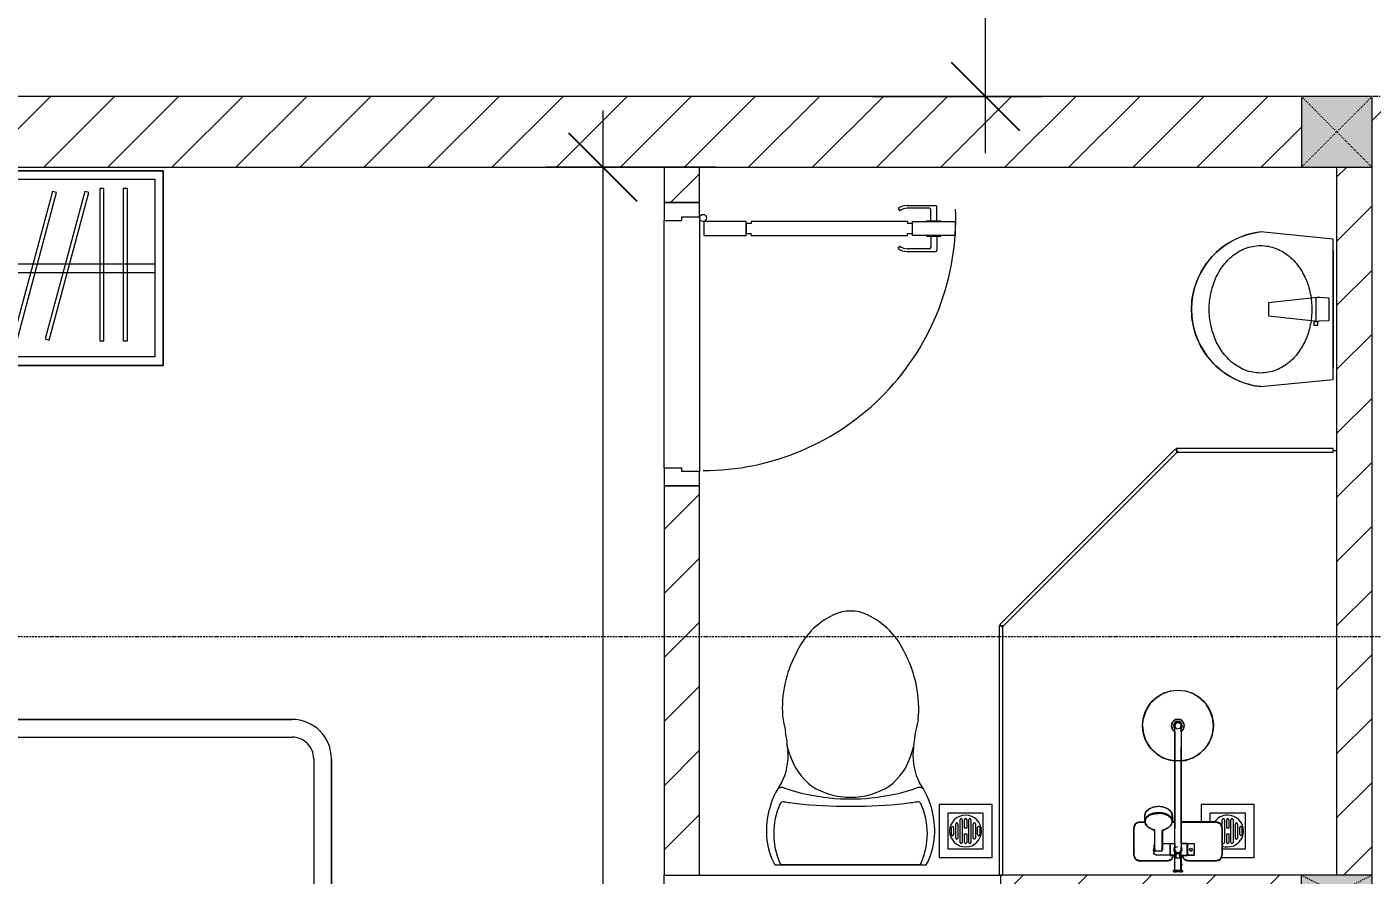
# Model space of a CAD drawing. Header units: millimetres. Extents: x 1591 to 239055, y -15958 to 83255.
# Drawn here: x 158132 to 161932, y 31337 to 33734 of the extents above; entities that cross this region are included whole.
import ezdxf

# ---------------------------------------------------------------- set-up
doc = ezdxf.new("R2010")
doc.units = ezdxf.units.MM
for name, pattern in [('Dash', [6, 3, -3]), ('Dash Dot 3_16_', [7.9375, 4.7625, -1.5875, 0, -1.5875]), ('Grid Line', [22.225, 12.7, -3.175, 3.175, -3.175])]:
    doc.linetypes.add(name, pattern=pattern)
for name, color, linetype, lineweight in [('0-1', 250, 'Continuous', 5), ('A-ANNO-DIMS', 211, 'Continuous', 9), ('A-ANNO-DIMS-160', 211, 'Continuous', 9), ('A-DETL-GENF-1', 9, 'Continuous', 9), ('A-DOOR-1', 254, 'Continuous', 9), ('A-DOOR-2', 9, 'Continuous', 9), ('A-FLOR-2', 9, 'Continuous', 9), ('A-GLAZ-CURT-1', 254, 'Continuous', 9), ('A-GLAZ-CURT-2', 9, 'Continuous', 9), ('A-WALL-1', 253, 'Continuous', 18), ('A-WALL-2', 9, 'Continuous', 9), ('A-WALL-3', 113, 'Continuous', 18), ('A-WALL-PATT-1', 10, 'Continuous', 9), ('A-WALL-PATT-2', 111, 'Continuous', 9), ('G-ANNO-SYMB-1', 111, 'Dash Dot 3_16_', 18), ('I-FURN-1', 254, 'Continuous', 9), ('M-EQPM-1', 254, 'Continuous', 9), ('P-SANR-FIXT', 6, 'Continuous', 9), ('P-SANR-FIXT-1', 254, 'Continuous', 9), ('S-COLS', 52, 'Continuous', 9), ('S-COLS-3', 254, 'Continuous', 9), ('S-COLS-4', 253, 'Continuous', 18), ('S-COLS-5', 52, 'Continuous', 18), ('S-COLS-HDLN', 52, 'Dash', 9), ('S-COLS-HDLN-1', 9, 'Dash', 9), ('S-GRID-1', 1, 'Grid Line', 9)]:
    doc.layers.add(name, color=color, linetype=linetype, lineweight=lineweight)
doc.styles.add('UTM Avo', font='UTM Avo.ttf', dxfattribs={"width": 0.9, "height": 400})
doc.dimstyles.new('1_Dim_chi_tiet_2_5', dxfattribs={"dimscale": 304.8, "dimtxt": 399.720379, "dimasz": 0.629921, "dimexe": 0.524934, "dimexo": 0.0625, "dimgap": 0.052493, "dimtad": 1, "dimdec": 0, "dimrnd": 5, "dimzin": 0, "dimdsep": 46, "dimtxsty": 'UTM Avo', "dimblk1": 'OBLIQUE', "dimblk2": 'OBLIQUE', "dimsah": 1, "dimcen": 0.09, "dimdle": 0.524934, "dimazin": 0, "dimtfac": 1, "dimtdec": 4, "dimtix": 1, "dimtmove": 0, "dimatfit": 3, "dimfxl": 1.049869, "dimfxlon": 1, "dimtvp": 1, "dimtolj": 1, "dimtzin": 0, "dimarcsym": 2})
pattern_1 = [(45, (0, 0), (-90.50967, 90.50967), [])]

# ---------------------------------------------------------------- blocks, each defined once
blk = doc.blocks.new('DOOR_CW_01 CANH MO-PANEL KINH - DIG_02-800x2200-CỬA NHÔM KÍNH-V22-TKCS_MB TẦNG 6-8')
at = {"layer": 'A-DETL-GENF-1'}
for p, q in [((-347, 772), (-307, 772)), ((-347, 652), (-347, 772)), ((-307, 772), (-307, 652)), ((-349, 731.8), (-347, 731.8)), ((-349, 692.2), (-349, 731.8)), ((-347, 692.2), (-347, 731.8)), ((-307, 692.2), (-307, 731.8)), ((-305, 731.8), (-307, 731.8)), ((-305, 692.2), (-305, 731.8)), ((-392, 637), (-392, 716.5)), ((-349, 720.5), (-388, 720.5)), ((-384, 699.5), (-384, 637)), ((-349, 703.5), (-380, 703.5)), ((-347, 692.2), (-349, 692.2)), ((-307, 692.2), (-305, 692.2)), ((-305, 720.5), (-266, 720.5)), ((-305, 703.5), (-274, 703.5)), ((-270, 699.5), (-270, 637)), ((-262, 637), (-262, 716.5)), ((-307, 652), (-347, 652)), ((-313, 652), (-341, 652)), ((-341, 652), (-341, 638)), ((-313, 638), (-313, 652)), ((-383.9, 611.2), (-377.3, 615.8)), ((-347, 638), (-341, 638)), ((-347, 638), (-347, 196)), ((-307, 638), (-313, 638)), ((-307, 196), (-307, 638)), ((-270.1, 611.2), (-276.7, 615.8)), ((-347, 196), (-341, 196)), ((-341, 196), (-341, 182)), ((-307, 196), (-313, 196)), ((-313, 182), (-313, 196)), ((-307, 182), (-347, 182)), ((-347, 182), (-347, 62)), ((-341, 182), (-313, 182)), ((-307, 62), (-307, 182)), ((-347, 62), (-307, 62))]:
    blk.add_line(p, q, dxfattribs=at)
blk.add_circle((-357, 60), 10, dxfattribs=at)
for centre, radius, start, end in [((-357, 60), 714, 360, 92), ((-388, 716.5), 4, 90, 180), ((-380, 699.5), 4, 90, 180), ((-274, 699.5), 4, 0, 90), ((-266, 716.5), 4, 0, 90), ((-347, 637), 45, 180, 215), ((-347, 637), 37, 180, 215), ((-307, 637), 37, 325, 0), ((-307, 637), 45, 325, 0)]:
    blk.add_arc(centre, radius, start, end, dxfattribs=at)
at = {"layer": 'A-DOOR-2'}
for p, q in [((-360, 50), (-400, 50)), ((-400, 50), (-400, -50)), ((-360, 0), (-360, 50)), ((-357, 50), (-332, 50)), ((400, 50), (360, 50)), ((360, 50), (360, 0)), ((400, -50), (400, 50)), ((-350, 0), (-360, 0)), ((-350, -50), (-350, 0)), ((360, 0), (350, 0)), ((350, 0), (350, -50)), ((-400, -50), (-350, -50)), ((350, -50), (400, -50))]:
    blk.add_line(p, q, dxfattribs=at)
blk = doc.blocks.new('GIUONG NGU-2TAB-1600x2000 - GIUONG NGU-2TAB-1600x2000-885815-TKCS_MB TẦNG 6-8')
at = {"layer": 'I-FURN-1'}
for p, q in [((458.5, 0), (8.5, 0)), ((8.5, 0), (8.5, -50)), ((458.5, -50), (458.5, 0)), ((2108.2, 0), (458.5, 0)), ((458.5, 0), (458.5, -50)), ((458.5, 0), (2108.2, 0)), ((2108.2, -50), (2108.2, 0)), ((2558.2, 0), (2108.2, 0)), ((2108.2, 0), (2108.2, -50)), ((2558.2, -50), (2558.2, 0)), ((458.5, -50), (8.5, -50)), ((8.5, -50), (8.5, -450.3)), ((8.5, -50), (458.5, -50)), ((458.5, -50), (8.5, -50)), ((8.5, -50), (8.5, -450.3)), ((458.5, -450.3), (458.5, -50)), ((2108.2, -50), (458.5, -50)), ((458.5, -50), (458.5, -1938.9)), ((458.5, -50), (2108.2, -50)), ((458.5, -1938.9), (458.5, -50)), ((458.5, -450.3), (458.5, -50)), ((458.5, -50), (2108.2, -50)), ((2558.2, -50), (2108.2, -50)), ((2108.2, -50), (2108.2, -450.3)), ((2108.2, -1938.9), (2108.2, -50)), ((2108.2, -50), (2558.2, -50)), ((2108.2, -50), (2558.2, -50)), ((2108.2, -450.3), (2108.2, -50)), ((2108.2, -50), (2108.2, -1938.9)), ((2558.2, -450.3), (2558.2, -50)), ((2558.2, -50), (2558.2, -450.3)), ((233.5, -86.8), (233.5, -413.5)), ((508.5, -100), (2058.2, -100)), ((508.5, -1938.9), (508.5, -100)), ((2058.2, -100), (2058.2, -1938.9)), ((2333.2, -86.8), (2333.2, -413.5)), ((120.2, -250.2), (346.8, -250.2)), ((2446.5, -250.2), (2219.8, -250.2)), ((8.5, -450.3), (458.5, -450.3)), ((8.5, -450.3), (458.5, -450.3)), ((2108.2, -450.3), (2558.2, -450.3)), ((2558.2, -450.3), (2108.2, -450.3)), ((1997.1, -2000), (569.6, -2000)), ((569.6, -2050), (1997.1, -2050)), ((1997.1, -2050), (569.6, -2050))]:
    blk.add_line(p, q, dxfattribs=at)
for centre in [(233.5, -250.2), (2333.2, -250.2)]:
    blk.add_circle(centre, 150.7, dxfattribs=at)
for centre, radius, start, end in [((569.6, -1938.9), 111.1, 180, 270), ((569.6, -1938.9), 111.1, 180, 270), ((569.6, -1938.9), 61.1, 180, 270), ((1997.1, -1938.9), 111.1, 270, 360), ((1997.1, -1938.9), 61.1, 270, 0), ((1997.1, -1938.9), 111.1, 270, 0)]:
    blk.add_arc(centre, radius, start, end, dxfattribs=at)
blk = doc.blocks.new('TU QUAN AO-SUITE ROOM_3 - TU QUAN AO-SUITE ROOM_3-885817-TKCS_MB TẦNG 6-8')
at = {"layer": 'I-FURN-1'}
for p, q in [((0, 0), (-550, 0)), ((-550, 0), (-550, -1500)), ((-550, -1500), (-550, 0)), ((-550, 0), (0, 0)), ((0, -1500), (0, 0)), ((0, 0), (0, -1500)), ((-550, -24), (-550, -576)), ((-526, -24), (-24, -24)), ((-526, -1476), (-526, -24)), ((-526, -24), (-526, -600)), ((-287, -24), (-287, -576)), ((-263, -24), (-263, -576)), ((-24, -24), (-24, -1476)), ((-478.3, -181.1), (-61.3, -69.4)), ((-61.3, -69.4), (-58.2, -80.9)), ((-58.2, -80.9), (-475.2, -192.7)), ((-475.2, -192.7), (-478.3, -181.1)), ((-480.1, -229.7), (-50.1, -229.7)), ((-480.1, -241.7), (-480.1, -229.7)), ((-50.1, -241.7), (-480.1, -241.7)), ((-50.1, -229.7), (-50.1, -241.7)), ((-480.1, -299.2), (-50.1, -299.2)), ((-480.1, -311.2), (-480.1, -299.2)), ((-50.1, -299.2), (-50.1, -311.2)), ((-50.1, -311.2), (-480.1, -311.2)), ((-480.1, -356.4), (-50.1, -356.4)), ((-480.1, -368.4), (-480.1, -356.4)), ((-50.1, -368.4), (-480.1, -368.4)), ((-50.1, -356.4), (-50.1, -368.4)), ((-475.2, -411.5), (-478.3, -423.1)), ((-58.2, -523.3), (-475.2, -411.5)), ((-478.3, -423.1), (-61.3, -534.9)), ((-475.2, -500.3), (-478.3, -511.9)), ((-478.3, -511.9), (-61.3, -623.6)), ((-58.2, -612.1), (-475.2, -500.3)), ((-61.3, -534.9), (-58.2, -523.3)), ((-526, -1476), (-526, -600)), ((-475.2, -591.5), (-478.3, -603.1)), ((-478.3, -603.1), (-61.3, -714.9)), ((-58.2, -703.3), (-475.2, -591.5)), ((-287, -576), (-287, -1476)), ((-263, -576), (-263, -1476)), ((-61.3, -623.6), (-58.2, -612.1)), ((-61.3, -714.9), (-58.2, -703.3)), ((-478.3, -853.9), (-61.3, -742.1)), ((-58.2, -753.7), (-475.2, -865.5)), ((-61.3, -742.1), (-58.2, -753.7)), ((-475.2, -865.5), (-478.3, -853.9)), ((-480.1, -908.6), (-480.1, -920.6)), ((-480.1, -908.6), (-480.1, -920.6)), ((-50.1, -908.6), (-480.1, -908.6)), ((-50.1, -920.6), (-50.1, -908.6)), ((-480.1, -920.6), (-50.1, -920.6)), ((-480.1, -965.8), (-480.1, -977.8)), ((-480.1, -965.8), (-480.1, -977.8)), ((-50.1, -965.8), (-480.1, -965.8)), ((-480.1, -977.8), (-50.1, -977.8)), ((-50.1, -977.8), (-50.1, -965.8)), ((-480.1, -1035.3), (-480.1, -1047.3)), ((-480.1, -1035.3), (-480.1, -1047.3)), ((-50.1, -1035.3), (-480.1, -1035.3)), ((-480.1, -1047.3), (-50.1, -1047.3)), ((-50.1, -1047.3), (-50.1, -1035.3)), ((-475.2, -1075.3), (-478.3, -1086.9)), ((-478.3, -1086.9), (-61.3, -1198.6)), ((-58.2, -1187.1), (-475.2, -1075.3)), ((-475.2, -1166.5), (-478.3, -1178.1)), ((-58.2, -1278.3), (-475.2, -1166.5)), ((-478.3, -1178.1), (-61.3, -1289.9)), ((-61.3, -1198.6), (-58.2, -1187.1)), ((-61.3, -1289.9), (-58.2, -1278.3)), ((-480.1, -1320.5), (-480.1, -1332.5)), ((-480.1, -1320.5), (-480.1, -1332.5)), ((-50.1, -1320.5), (-480.1, -1320.5)), ((-50.1, -1332.5), (-50.1, -1320.5)), ((-480.1, -1332.5), (-50.1, -1332.5)), ((-480.1, -1386.9), (-480.1, -1398.9)), ((-480.1, -1386.9), (-480.1, -1398.9)), ((-50.1, -1386.9), (-480.1, -1386.9)), ((-480.1, -1398.9), (-50.1, -1398.9)), ((-50.1, -1398.9), (-50.1, -1386.9)), ((-24, -1476), (-526, -1476)), ((-550, -1500), (0, -1500)), ((0, -1500), (-550, -1500))]:
    blk.add_line(p, q, dxfattribs=at)
blk = doc.blocks.new('TOILET - TOILET-348229-TKCS_MB TẦNG 6-8')
at = {"layer": 'P-SANR-FIXT-1'}
for p, q in [((214.2, -19.1), (-214.2, -19.1)), ((194, -19.9), (-194, -19.9)), ((-171.7, -330.3), (-178.6, -355.5)), ((171.7, -330.3), (178.6, -355.5))]:
    blk.add_line(p, q, dxfattribs=at)
for centre, radius, start, end in [((-46.1, -111.1), 191.6, 151.2809, 176.4513), ((-9.8, -107.2), 207.3, 156.2862, 203.7138), ((-193.7, -26.4), 6.48, 92.3168, 156.2862), ((193.7, -26.4), 6.48, 23.7138, 87.6832), ((9.8, -107.2), 207.3, 336.2862, 23.7138), ((46.1, -111.1), 191.6, 3.5487, 28.7191), ((1.9, -114.1), 239.7, 176.4513, 195.2961), ((-1.9, -114.1), 239.7, 344.7039, 3.5487), ((-4, -115.7), 233.6, 195.2961, 215.2147), ((-14.3, -1400.4), 1215.6, 90.3974, 97.407), ((0, -3462.8), 3278, 89.6026, 90.3974), ((14.3, -1400.4), 1215.6, 82.593, 89.6026), ((4, -115.7), 233.6, 324.7853, 344.7039), ((-189.1, -185.5), 11.7, 205.4105, 277.5788), ((0.6, -792.1), 586.9, 95.8322, 108.9927), ((178.9, -2951.3), 2778.4, 97.2351, 97.5788), ((0, -416), 206.1, 90, 122.0732), ((0, -786.7), 581.5, 84.1678, 95.8322), ((0, -416), 206.1, 57.9268, 90), ((-0.6, -792.1), 586.9, 71.0073, 84.1678), ((-178.9, -2951.3), 2778.4, 82.4212, 82.7649), ((189.1, -185.5), 11.7, 262.4212, 334.5895), ((-195, -224.1), 13.8, 230.6724, 288.9927), ((-343.5, -327.4), 167.3, 355.4559, 27.38), ((-0.4, -384), 179.5, 127.4036, 162.5964), ((0.4, -384), 179.5, 17.4036, 52.5964), ((343.5, -327.4), 167.3, 152.62, 184.5441), ((195, -224.1), 13.8, 251.0073, 309.3276), ((-719.2, -297.5), 544.3, 346.0536, 355.4559), ((719.2, -297.5), 544.3, 184.5441, 190.2879), ((-1948.3, -805.1), 2171.2, 9.681, 10.8949), ((137.1, -461.2), 329.8, 174.3487, 207.6878), ((-137.1, -461.2), 329.8, 332.3122, 3.6835), ((45.1, -528.6), 217.6, 203.2216, 244.7718), ((-45.1, -528.6), 217.6, 295.2282, 336.7784), ((0, -624.4), 111.7, 244.7718, 295.2282)]:
    blk.add_arc(centre, radius, start, end, dxfattribs=at)
blk = doc.blocks.new('bonruatreo - Chậu rửa-V24-TKCS_MB TẦNG 6-8')
at = {"layer": 'P-SANR-FIXT-1'}
for p, q in [((-218.6, 205), (-198.4, 0)), ((198.4, 0), (218.6, 205)), ((-18.5, 182.5), (-32.2, 52.9)), ((18.5, 182.5), (-18.5, 182.5)), ((33, 45.4), (18.5, 182.5)), ((-35.6, 54.2), (-44.7, 54.2)), ((-44.7, 54.2), (-44.7, 42.8)), ((-44.7, 42.8), (-35.6, 42.8)), ((-35.6, 52.9), (-35.6, 54.2)), ((-32.2, 52.9), (-35.6, 52.9)), ((-35.6, 44.2), (-35.6, 52.9)), ((-35.6, 42.8), (-35.6, 44.2)), ((-35.6, 44.2), (-33.1, 44.2)), ((-32.2, 52.9), (-33.1, 44.2)), ((32.7, 48.5), (-32.7, 48.5)), ((-198.4, 0), (198.4, 0)), ((165, 0), (-165, 0)), ((-33, 37.3), (-31.4, 12.2)), ((-30.2, 11), (30.2, 11)), ((31.4, 12.2), (33, 37.3))]:
    blk.add_line(p, q, dxfattribs=at)
at = {"layer": 'P-SANR-FIXT-1', "flags": 128}
blk.add_lwpolyline([(-218.6, 205), (-217.4, 213.7), (-215.9, 222.4), (-214, 231), (-211.8, 239.5), (-209.3, 247.9), (-206.4, 256.2), (-203.2, 264.4), (-199.6, 272.5), (-195.8, 280.4), (-191.6, 288.1), (-187.1, 295.7), (-182.3, 303.1), (-177.3, 310.3), (-171.9, 317.3), (-166.3, 324.1), (-160.4, 330.6), (-154.2, 336.9), (-147.8, 342.9), (-141.2, 348.7), (-134.3, 354.2), (-127.3, 359.4), (-120, 364.4), (-112.5, 369), (-104.9, 373.4), (-97.1, 377.4), (-89.1, 381.2), (-81, 384.6), (-72.7, 387.6), (-64.4, 390.4), (-55.9, 392.8), (-47.3, 394.8), (-38.7, 396.6), (-30, 397.9), (-21.3, 399), (-12.5, 399.6), (-3.7, 400), (5.1, 399.9), (13.9, 399.6), (22.6, 398.8), (31.4, 397.8), (40.1, 396.3), (48.7, 394.5), (57.2, 392.4), (65.7, 390), (74, 387.2), (82.2, 384.1), (90.3, 380.6), (98.3, 376.8), (106.1, 372.7), (113.7, 368.3), (121.1, 363.6), (128.4, 358.7), (135.4, 353.4), (142.2, 347.8), (148.8, 342), (155.2, 335.9), (161.3, 329.6), (167.2, 323), (172.8, 316.2), (178.1, 309.2), (183.1, 302), (187.8, 294.6), (192.2, 287), (196.4, 279.2), (200.2, 271.3), (203.7, 263.2), (206.8, 255), (209.7, 246.6), (212.2, 238.2), (214.3, 229.7), (216.1, 221.1), (217.6, 212.4), (218.6, 205)], dxfattribs=at)
at = {"layer": 'P-SANR-FIXT-1'}
for centre, radius, start, end in [((0, 180), 220, 6.525, 173.475), ((5.5, 41.4), 38.7, 175.8543, 186.034), ((-5.5, 41.4), 38.7, 353.966, 6.034), ((-30.1, 12.3), 1.3, 183.5997, 268.7722), ((30.1, 12.3), 1.3, 271.2278, 356.4003)]:
    blk.add_arc(centre, radius, start, end, dxfattribs=at)
blk.add_open_spline([(-180, 205), (-180, 212.4), (-178.6, 227.3), (-172.4, 248.8), (-162.5, 268.9), (-149.4, 287), (-133.8, 303), (-116.1, 316.6), (-96.9, 327.9), (-76.5, 336.8), (-55.2, 343.5), (-33.3, 347.9), (-11.2, 350.1), (11.1, 350.1), (33.3, 347.9), (55.2, 343.5), (76.5, 336.8), (96.9, 327.9), (116.1, 316.6), (133.8, 302.9), (149.5, 287), (162.5, 268.8), (172.4, 248.8), (178.5, 227.5), (179.9, 213), (180, 205.8)], degree=3, knots=[-1, -1, -1, -1, -0.9565217, -0.9130435, -0.8695652, -0.826087, -0.7826087, -0.7391304, -0.6956522, -0.6521739, -0.6086957, -0.5652174, -0.5217391, -0.4782609, -0.4347826, -0.3913043, -0.3478261, -0.3043478, -0.2608696, -0.2173913, -0.173913, -0.1304348, -0.0869565, -0.0434783, -0.0015239, -0.0015239, -0.0015239, -0.0015239], dxfattribs=at)
blk.add_open_spline([(180, 205), (180, 197.6), (178.6, 182.7), (172.4, 161.2), (162.5, 141.2), (149.5, 123), (133.8, 107.1), (116.1, 93.4), (96.9, 82.1), (76.5, 73.2), (55.2, 66.5), (33.3, 62.1), (11.1, 59.9), (-11.2, 59.9), (-33.3, 62.1), (-55.2, 66.5), (-76.5, 73.2), (-96.9, 82.1), (-116.1, 93.4), (-133.8, 107), (-149.4, 123), (-162.5, 141.1), (-172.4, 161.2), (-178.6, 182.7), (-180, 197.6), (-180, 205)], degree=3, dxfattribs=at)
blk = doc.blocks.new('93925000_0001 - 93925000_top_dwg_93925000_T-348115-TKCS_MB TẦNG 6-8')
at = {"layer": 'P-SANR-FIXT'}
for p, q in [((-29.3, -30.4), (-108, -30.4)), ((29.3, -30.4), (108, -30.4)), ((-125, -47.4), (-125, -123.4)), ((-46.3, -78.4), (-46.3, -46.7)), ((-27.2, -47.1), (-26.1, -47.1)), ((-9, -412.5), (-9, -62.5)), ((9, -62.5), (9, -412.5)), ((21.5, -45.9), (60.6, -46.7)), ((43, -64.7), (43, -117.7)), ((65.8, -117.7), (65.8, -64.7)), ((125, -47.4), (125, -123.4)), ((-27.2, -77.9), (-26.1, -77.9)), ((43, -78.7), (21.5, -79.2)), ((-108, -140.4), (-9, -140.4)), ((9, -140.4), (16.1, -140.4)), ((15.4, -159.1), (15.8, -143.3)), ((42.7, -117.9), (42.7, -117.9)), ((43.2, -117.6), (43.2, -117.5)), ((65.6, -117.5), (65.6, -117.6)), ((66.1, -117.9), (66.1, -117.9)), ((108, -140.4), (92.7, -140.4)), ((93, -143.3), (93.4, -159.1))]:
    blk.add_line(p, q, dxfattribs=at)
at = {"layer": 'P-SANR-FIXT', "flags": 128}
for points in [[(-45.8, -46.1), (-27.2, -46.1), (-27.2, -78.9), (-45.8, -78.9)], [(-26.1, -46), (-26.1, -78.9), (-9, -79)], [(21.5, -47.4), (21.5, -79.1), (9, -79)]]:
    blk.add_lwpolyline(points, dxfattribs=at)
at = {"layer": 'P-SANR-FIXT'}
for centre, radius in [((-36.5, -62.5), 3.95), ((0, -412.5), 100)]:
    blk.add_circle(centre, radius, dxfattribs=at)
for centre, radius, start, end in [((-108, -47.4), 17, 90, 180), ((-29.3, -47.4), 17, 4.7626, 90), ((29.3, -47.4), 17, 90, 175.2374), ((108, -47.4), 17, 360, 90), ((-45.8, -46.6), 0.5, 90, 180), ((0, -62.5), 12, 318.5904, 221.4096), ((0, -62.5), 9, 90, 180.0008), ((0, -62.5), 9, 360, 90), ((45.7, -61.8), 2.59, 155.1929, 175.7071), ((45.9, -61.8), 2.75, 130.8294, 155.1929), ((46.1, -62.1), 3.08, 110.5459, 130.8294), ((54.4, -334.8), 275.9, 88.2683, 91.7343), ((59.7, -57.1), 10.5, 38.6491, 85.492), ((-11.1, -67.1), 76.9, 1.7693, 4.1075), ((65.2, -72.4), 3.46, 323.2522, 79.3541), ((-45.8, -78.4), 0.5, 180, 270), ((-108, -123.4), 17, 180, 270), ((32.6, -143.6), 16.9, 172.414, 179.1297), ((33.7, -143.7), 17.9, 164.9525, 172.4168), ((35.2, -144.2), 19.5, 157.9614, 164.9563), ((37.1, -144.9), 21.6, 151.4775, 157.9654), ((39.3, -146.1), 24, 145.4892, 151.4815), ((41.5, -147.6), 26.8, 139.9517, 145.4927), ((43.6, -149.4), 29.5, 134.7867, 139.9744), ((46.2, -152), 33.2, 130.0223, 134.7808), ((47.7, -153.8), 35.5, 125.4414, 130.0144), ((49.9, -156.8), 39.2, 121.1773, 125.4365), ((50.6, -157.9), 40.5, 119.697, 121.1761), ((51, -158.7), 41.5, 117.0276, 119.7085), ((52.2, -161.1), 44.1, 113.3199, 117.0258), ((51.7, -159.9), 42.8, 109.7779, 113.2977), ((52.5, -162.2), 45.2, 106.1472, 109.7766), ((53.2, -164.5), 47.7, 103.9355, 106.1665), ((39.1, -108.2), 10.4, 284.3956, 285.5116), ((40.8, -114.2), 4.19, 285.5116, 289.9665), ((40.2, -112.5), 6, 289.9665, 292.7061), ((41.4, -115.3), 2.96, 292.7061, 296.5405), ((41.3, -115.1), 3.16, 296.9591, 300.8286), ((41.8, -115.8), 2.26, 300.8286, 305.287), ((42.1, -116.4), 1.64, 305.287, 309.9326), ((42.6, -116.9), 0.906, 309.9326, 315.24), ((66.5, -116.6), 1.39, 229.6335, 235.1234), ((66.3, -116.8), 1.08, 225.1702, 229.6335), ((67.3, -115.4), 2.79, 235.1234, 238.7439), ((67.2, -115.6), 2.6, 238.7439, 243.4573), ((67.8, -114.4), 3.89, 243.9189, 246.8313), ((68.1, -113.8), 4.52, 246.843, 250.4792), ((68.3, -113.2), 5.24, 250.478, 254.0406), ((68.5, -112.7), 5.75, 254.0357, 256.0561), ((55.4, -165.2), 48.4, 73.8659, 76.0481), ((56.2, -162.4), 45.5, 70.241, 73.86), ((57.4, -159.2), 42.1, 66.6693, 70.2637), ((56.5, -161.3), 44.3, 62.9815, 66.6728), ((58, -158.4), 41.1, 60.2783, 62.9855), ((57.7, -158.9), 41.7, 58.8444, 60.2824), ((59.2, -156.4), 38.7, 54.5377, 58.8482), ((60.9, -154), 35.8, 50.0034, 54.5405), ((62.8, -151.7), 32.8, 45.1921, 50.0042), ((65, -149.6), 29.8, 40.0487, 45.1896), ((87.6, -128.4), 1.5, 180, 187.5386), ((87.6, -128.4), 1.5, 258.6057, 270), ((67.2, -147.7), 26.8, 34.5125, 40.0422), ((69.4, -146.2), 24.2, 28.5363, 34.4919), ((73.8, -143.9), 19.2, 21.6374, 28.9183), ((71.2, -145), 22.1, 15.4436, 21.6374), ((76.8, -143.4), 16.2, 7.1859, 15.4436), ((73.9, -143.8), 19.1, 1.2699, 7.1859), ((108, -123.4), 17, 270, 360), ((32.7, -159), 17.3, 181.3198, 222.2619), ((54.2, -123), 60.6, 259.1395, 270.1494), ((54.2, -119.5), 64.1, 270.1494, 280.3637), ((76, -159), 17.4, 317.3098, 358.6393), ((0, -412.5), 18, 120.2491, 59.7509), ((0, -412.5), 12.2, 137.7946, 42.2054), ((0, -412.5), 9, 180, 0)]:
    blk.add_arc(centre, radius, start, end, dxfattribs=at)
for points, degree in [([(-12.9, 0), (-12.9, -1.5), (-12.9, -3)], 2), ([(12.9, 0), (0, 0), (-12.8, 0)], 2), ([(12.8, 0), (12.9, 0), (12.9, 0)], 2), ([(12.9, 0), (12.9, -1.5), (12.9, -3)], 2), ([(-12.9, -3), (0, -3), (12.8, -3)], 2), ([(-12.8, -3), (-12.9, -3), (-12.9, -3)], 2), ([(-8.5, -3.8), (-8.5, -20.9), (-8.5, -38)], 2), ([(-8.5, -38), (0, -38), (8.5, -38)], 2), ([(-5, -38), (-5, -44.8), (-5, -51.6)], 2), ([(5, -38), (5, -44.8), (5, -51.6)], 2), ([(8.5, -3.8), (8.5, -20.9), (8.5, -38)], 2), ([(-5, -46), (-15.5, -46), (-26.1, -46)], 2), ([(5, -46), (13.3, -46), (21.5, -46)], 2), ([(43.2, -61.6), (43.1, -62.2), (43.3, -62.8), (43, -63.5), (43, -64.1), (43, -64.7)], 5), ([(46.1, -59), (45.8, -59), (45.6, -59), (45.4, -59.1), (45.2, -59.1), (45, -59.2)], 5), ([(65.6, -61.6), (65.6, -60.8), (65.5, -60), (64.3, -59), (63.5, -59), (62.7, -59)], 5), ([(42.8, -182.5), (33, -180.6), (24.7, -176.4), (19.9, -170.7)], 3), ([(88.8, -170.8), (83.9, -176.5), (75.6, -180.7), (65.8, -182.5)], 3)]:
    blk.add_open_spline(points, degree=degree, dxfattribs=at)
for points, weights in [([(-9.3, -3), (-8.5, -3), (-8.5, -3.8)], [1, 0.707106775639, 1]), ([(9.3, -3), (8.5, -3), (8.5, -3.8)], [1, 0.707106765177, 1]), ([(21.5, -45.9), (21.5, -45.7), (21.5, -47.4)], [0.874147445041, 0.908470869121, 1]), ([(67.9, -74.4), (66.9, -75.7), (65.8, -76.4)], [1, 0.991614392871, 1]), ([(54.4, -167.3), (15.8, -167.3), (15.8, -143.6)], [1, 0.707106781187, 1]), ([(93, -143.6), (93, -167.3), (54.4, -167.3)], [1, 0.707106781187, 1])]:
    blk.add_rational_spline(points, weights, degree=2, dxfattribs=at)
blk.add_open_spline([(68, -50.6), (68.4, -51.1), (68.6, -51.7), (68.7, -53.5), (68.2, -54.7), (66.1, -57), (64.6, -58.1), (62.7, -59)], degree=3, knots=[0.3623591, 0.3623591, 0.3623591, 0.3623591, 0.4991435, 0.4991435, 0.7494159, 0.7494159, 0.9564651, 0.9564651, 0.9564651, 0.9564651], dxfattribs=at)
blk = doc.blocks.new('93925000_0001 - 93925000_top_dwg-348114-TKCS_MB TẦNG 6-8')
blk.add_blockref('93925000_0001 - 93925000_top_dwg_93925000_T-348115-TKCS_MB TẦNG 6-8', (0, 0))
blk = doc.blocks.new('93925000_0001 - 93925000_3D_low_dwg-V54-TKCS_MB TẦNG 6-8')
at = {"layer": 'P-SANR-FIXT'}
for p, q in [((-13, 0.4), (-12.1, 0.4)), ((-13, 0.4), (-11.6, 0.4)), ((-13, 0.4), (-12.1, 0.4)), ((-13, 0.4), (-11.6, 0.4)), ((-13, -2.4), (-13, 0.4)), ((-13, -2.4), (-13, 0.4)), ((-12.1, 0.4), (-9.1, 0.4)), ((-12.1, 0.4), (-9.1, 0.4)), ((-8, 0.4), (-11.6, 0.4)), ((-8, 0.4), (-11.6, 0.4)), ((-9.1, 0.4), (-5, 0.4)), ((-5, 0.4), (-8, 0.4)), ((-5, 0.4), (0, 0.4)), ((0, 0.4), (5.1, 0.4)), ((5.1, 0.4), (9, 0.4)), ((8.2, 0.4), (5.1, 0.4)), ((11.6, 0.4), (8.2, 0.4)), ((11.6, 0.4), (8.2, 0.4)), ((9, 0.4), (12, 0.4)), ((9, 0.4), (12, 0.4)), ((13, 0.4), (11.6, 0.4)), ((13, 0.4), (11.6, 0.4)), ((12, 0.4), (13, 0.4)), ((12, 0.4), (13, 0.4)), ((13, -2.4), (13, 0.4)), ((13, -2.4), (13, 0.4)), ((-125, -47), (-120, -35)), ((-120, -35), (-125, -47)), ((-120, -35), (-108, -30)), ((-108, -30), (-120, -35)), ((-108, -30), (-29.2, -30)), ((-29.2, -30), (-108, -30)), ((-29.2, -30), (-17.2, -35)), ((-17.2, -35), (-29.2, -30)), ((-17.2, -35), (-13.3, -44.3)), ((-13.3, -44.3), (-17.2, -35)), ((-12.1, -2.4), (-13, -2.4)), ((-13, -2.4), (-11.6, -2.4)), ((-12.1, -2.4), (-13, -2.4)), ((-13, -2.4), (-11.6, -2.4)), ((-9.1, -2.4), (-12.1, -2.4)), ((-9.1, -2.4), (-12.1, -2.4)), ((-11.6, -2.4), (-8.5, -2.4)), ((-11.6, -2.4), (-8.9, -2.4)), ((-11.1, -20.1), (-8.9, -14.6)), ((-8.9, -25.2), (-11.1, -20.1)), ((-5, -2.4), (-9.1, -2.4)), ((-8.9, -44.3), (-8.9, -2.4)), ((-6.1, -2.4), (-8.5, -2.4)), ((-8.5, -53.6), (-8.5, -2.4)), ((0, -2.4), (-5, -2.4)), ((5.1, -2.4), (0, -2.4)), ((5.1, -2.4), (9, -2.4)), ((6.1, -2.4), (8.5, -2.4)), ((11.6, -2.4), (8.5, -2.4)), ((8.5, -2.4), (8.5, -53.6)), ((8.9, -2.4), (8.9, -44.3)), ((11.6, -2.4), (8.9, -2.4)), ((11.1, -20.1), (8.9, -15)), ((8.9, -25.6), (11.1, -20.1)), ((9, -2.4), (12, -2.4)), ((9, -2.4), (12, -2.4)), ((13, -2.4), (11.6, -2.4)), ((13, -2.4), (11.6, -2.4)), ((12, -2.4), (13, -2.4)), ((12, -2.4), (13, -2.4)), ((17.2, -35), (13.4, -44.3)), ((13.4, -44.3), (17.2, -35)), ((17.2, -35), (29.2, -30)), ((17.2, -35), (29.2, -30)), ((29.2, -30), (108, -30)), ((108, -30), (29.2, -30)), ((108, -30), (120, -35)), ((120, -35), (108, -30)), ((120, -35), (125, -47)), ((125, -47), (120, -35)), ((-125, -123), (-125, -47)), ((-125, -47), (-125, -123)), ((-46.3, -45.7), (-27.2, -45.6)), ((-46.3, -46.9), (-46.3, -45.7)), ((-46.3, -45.7), (-46.3, -46.9)), ((-46.3, -50.5), (-46.3, -46.9)), ((-46.3, -50.5), (-46.3, -56.1)), ((-46.3, -56.1), (-46.3, -62.1)), ((-46.3, -68.1), (-46.3, -62.1)), ((-46.3, -73.7), (-46.3, -68.1)), ((-46.3, -77.3), (-46.3, -73.7)), ((-40.5, -62.1), (-39.4, -59.4)), ((-40.5, -62.1), (-39.3, -64.9)), ((-36.6, -58.1), (-39.4, -59.4)), ((-36.5, -66.1), (-39.3, -64.9)), ((-36.6, -58.1), (-33.6, -59.3)), ((-33.6, -64.8), (-36.5, -66.1)), ((-33.6, -59.3), (-32.5, -62.1)), ((-33.6, -64.8), (-32.5, -62.1)), ((-27.2, -46.8), (-27.2, -45.6)), ((-27.2, -46.8), (-27.2, -50.4)), ((-27.2, -56), (-27.2, -50.4)), ((-27.2, -62.1), (-27.2, -56)), ((-27.2, -68.2), (-27.2, -62.1)), ((-27.2, -73.8), (-27.2, -68.2)), ((-27.2, -77.4), (-27.2, -73.8)), ((-26.1, -46.8), (-26.1, -45.6)), ((-8.5, -45.6), (-26.1, -45.6)), ((-26.1, -46.8), (-26.1, -50.4)), ((-26.1, -56), (-26.1, -50.4)), ((-26.1, -62.1), (-26.1, -56)), ((-26.1, -68.2), (-26.1, -62.1)), ((-26.1, -73.8), (-26.1, -68.2)), ((-26.1, -77.4), (-26.1, -73.8)), ((-11.1, -57.5), (-12, -62.1)), ((-11.2, -57.7), (-12, -62.1)), ((-12, -62.1), (-11.2, -66.5)), ((-12, -62.1), (-11.2, -66.5)), ((-8.5, -53.6), (-11.2, -57.7)), ((-8.5, -53.6), (-11.2, -57.7)), ((-11.1, -57.5), (-11.2, -57.7)), ((-11.1, -66.7), (-11.2, -66.5)), ((-11.2, -66.5), (-9, -69.8)), ((-11.1, -66.7), (-9, -69.9)), ((-5.4, -54.9), (-9, -62.1)), ((-9, -62.1), (-9, -66.3)), ((-9, -79.5), (-9, -66.3)), ((-4.4, -50.9), (-8.5, -53.6)), ((-4.4, -50.9), (-8.5, -53.6)), ((0, -53.1), (-5.4, -54.9)), ((-4.6, -51), (-4.4, -50.9)), ((0, -50.1), (-4.4, -50.9)), ((4.4, -50.9), (0, -50.1)), ((2.5, -54.1), (0, -53.1)), ((6.4, -68.5), (0, -71.1)), ((4.4, -50.9), (4.6, -51)), ((4.4, -50.9), (8.5, -53.6)), ((4.4, -50.9), (8.5, -53.6)), ((9, -62.1), (6.4, -55.7)), ((9, -62.1), (7.2, -57.8)), ((21.5, -45.6), (8.5, -45.6)), ((11.1, -57.5), (8.5, -53.6)), ((11.2, -57.7), (8.5, -53.6)), ((11.2, -57.7), (8.5, -53.6)), ((9, -62.1), (9, -66.5)), ((9, -79.6), (9, -66.5)), ((9, -69.8), (11.2, -66.5)), ((9, -69.8), (11.2, -66.5)), ((9, -69.8), (11.1, -66.7)), ((11.1, -57.5), (11.2, -57.7)), ((11.1, -66.7), (12, -62.1)), ((11.1, -66.7), (11.2, -66.5)), ((12, -62.1), (11.2, -57.7)), ((12, -62.1), (11.2, -57.7)), ((11.2, -66.5), (12, -62.1)), ((21.5, -45.6), (60.6, -46.1)), ((21.5, -46.8), (21.5, -45.6)), ((21.5, -46.8), (21.5, -50.4)), ((21.5, -56), (21.5, -50.4)), ((21.5, -62.1), (21.5, -56)), ((21.5, -68.2), (21.5, -62.1)), ((21.5, -73.8), (21.5, -68.2)), ((21.5, -77.4), (21.5, -73.8)), ((43.3, -68.3), (43.8, -62.2)), ((43.3, -68.3), (44.3, -66.3)), ((44.3, -70.3), (43.3, -68.3)), ((44.3, -58.6), (44.2, -112.9)), ((65.4, -58.6), (44.3, -58.6)), ((52.7, -58.6), (54.8, -57.9)), ((54.8, -57.9), (56.9, -58.6)), ((60.6, -46.1), (66.7, -50.3)), ((65.4, -58.6), (65.4, -112.9)), ((66.3, -68.3), (65.4, -66.3)), ((65.4, -70.2), (66.3, -68.3)), ((66.3, -68.3), (65.5, -58.6)), ((66.7, -50.3), (69.5, -62.1)), ((66.7, -73.9), (69.5, -62.1)), ((125, -47), (125, -123)), ((125, -123), (125, -47)), ((-46.3, -78.5), (-46.3, -77.3)), ((-46.3, -78.5), (-46.3, -77.4)), ((-46.3, -78.5), (-27.2, -78.6)), ((-27.2, -78.6), (-27.2, -77.4)), ((-26.1, -78.6), (-26.1, -77.4)), ((-26.1, -78.6), (-9, -78.6)), ((-9, -79.5), (-9, -94.5)), ((-9, -94.5), (-9, -122.1)), ((9, -78.6), (21.5, -78.6)), ((9, -79.6), (9, -94.6)), ((9, -94.6), (9, -122.1)), ((21.5, -78.6), (21.5, -77.4)), ((21.5, -78.6), (44.3, -78.3)), ((44.2, -112.9), (42.7, -116.4)), ((65.4, -112.9), (67, -116.4)), ((-120, -135), (-125, -123)), ((-125, -123), (-120, -135)), ((-108, -140), (-120, -135)), ((-120, -135), (-108, -140)), ((-8.8, -140), (-108, -140)), ((-108, -140), (-8.8, -140)), ((-9, -122.1), (-9, -352.1)), ((16.1, -140), (8.8, -140)), ((8.8, -140), (16.1, -140)), ((9, -352.1), (9, -122.1)), ((16, -140.4), (19, -131.1)), ((16, -140.4), (16, -160.1)), ((19.3, -150.1), (16, -140.4)), ((27.2, -123.6), (19, -131.1)), ((27.5, -157.3), (19.3, -150.1)), ((42.7, -116.4), (27.2, -123.6)), ((67, -116.4), (82.2, -123.4)), ((82.2, -123.4), (90.4, -130.7)), ((90.7, -149.6), (82.5, -157.2)), ((90.4, -130.7), (93.7, -140.4)), ((90.7, -149.6), (93.7, -140.4)), ((108, -140), (93.6, -140)), ((93.6, -140), (108, -140)), ((93.7, -140.4), (93.7, -160.1)), ((108, -140), (120, -135)), ((108, -140), (120, -135)), ((125, -123), (120, -135)), ((120, -135), (125, -123)), ((16, -160.1), (18.8, -169)), ((19.3, -169.7), (16, -160.1)), ((25.5, -175.3), (20.5, -170.8)), ((27.5, -157.3), (39.8, -162.4)), ((39.8, -182), (27.5, -177)), ((39.6, -182), (54.8, -183.9)), ((39.8, -162.4), (54.8, -164.2)), ((39.8, -182), (54.8, -183.9)), ((70.6, -162.2), (54.8, -164.2)), ((54.8, -183.9), (70.6, -181.9)), ((54.8, -183.9), (69.3, -182.2)), ((70.6, -162.2), (82.5, -157.2)), ((82.5, -176.8), (70.6, -181.9)), ((82.2, -177), (79.6, -178.1)), ((90.7, -169.3), (82.5, -176.8)), ((90.6, -169.4), (88.2, -171.6)), ((93.7, -160.1), (90.7, -169.3)), ((-61.8, -333.3), (-77.7, -348.9)), ((-42.5, -321.4), (-61.8, -333.3)), ((-21.4, -314.2), (-42.5, -321.4)), ((-9, -312.8), (-21.4, -314.2)), ((22.5, -314.4), (9, -312.9)), ((43, -321.6), (22.5, -314.4)), ((61.9, -333.3), (43, -321.6)), ((78.8, -350.3), (61.9, -333.3)), ((-89.8, -367.9), (-97.3, -388.9)), ((-77.7, -348.9), (-89.8, -367.9)), ((-9, -374.4), (-9, -352.1)), ((-9, -394.7), (-9, -374.4)), ((9, -374.3), (9, -352.1)), ((9, -394.5), (9, -374.3)), ((90.5, -369.3), (78.8, -350.3)), ((97.6, -390.1), (90.5, -369.3)), ((-97.3, -388.9), (-100, -411.9)), ((-100, -411.9), (-97.6, -433.8)), ((-16.7, -404), (-18.5, -411.9)), ((-18.5, -411.9), (-18.5, -411.9)), ((-18.5, -411.9), (-16.5, -420.1)), ((-11.8, -397.7), (-16.7, -404)), ((-12, -411.9), (-9, -404.4)), ((-8.3, -420.6), (-12, -411.9)), ((-9, -396.3), (-11.8, -397.7)), ((-9, -394.7), (-9, -407.6)), ((-5.4, -404.7), (-9, -411.9)), ((-9, -407.6), (-9, -411.9)), ((-9, -411.9), (-9, -411.9)), ((-5.4, -404.7), (-6.3, -405.5)), ((-5.4, -404.7), (0, -402.9)), ((5.4, -404.7), (0, -402.9)), ((9, -411.9), (5.4, -404.7)), ((5.4, -404.7), (6.2, -405.4)), ((5.4, -419.1), (9, -411.6)), ((5.4, -419.1), (9, -411.9)), ((8.7, -420.2), (12, -411.9)), ((9, -394.5), (9, -407.4)), ((11.7, -397.6), (9, -396.3)), ((12, -411.9), (9, -404.9)), ((9, -411.9), (9, -407.4)), ((9, -411.6), (9, -411.9)), ((11.7, -397.6), (16.7, -403.7)), ((11.7, -397.6), (16.7, -403.7)), ((18.5, -411.9), (16.5, -420.1)), ((16.7, -403.7), (18.5, -411.9)), ((16.7, -403.7), (18.5, -411.9)), ((18.5, -411.9), (18.5, -411.9)), ((100, -411.9), (97.5, -433.9)), ((100, -411.9), (97.6, -390.1)), ((-97.6, -433.8), (-90.5, -454.4)), ((-90.5, -454.4), (-78.4, -473.9)), ((-16.5, -420.1), (-11.3, -426.5)), ((-11.3, -426.5), (-3.9, -430)), ((0, -423.9), (-8.3, -420.6)), ((-5.4, -419.1), (-6.2, -418.4)), ((0, -420.9), (-5.4, -419.1)), ((0, -420.9), (-5.4, -419.1)), ((-3.9, -430), (4.1, -429.9)), ((5.4, -419.1), (0, -420.9)), ((5.4, -419.1), (0, -420.9)), ((8.7, -420.2), (0, -423.9)), ((4.1, -429.9), (11.7, -426.2)), ((6.2, -418.4), (5.4, -419.1)), ((16.5, -420.1), (11.7, -426.2)), ((78, -474.5), (89.8, -455.8)), ((89.8, -455.8), (97.5, -433.9)), ((-78.4, -473.9), (-62.2, -490.2)), ((-62.2, -490.2), (-43.5, -501.9)), ((42.9, -502.2), (61.9, -490.4)), ((61.9, -490.4), (78, -474.5)), ((-43.5, -501.9), (-22.2, -509.4)), ((-22.2, -509.4), (-0.1, -511.9)), ((-0.1, -511.9), (22.1, -509.4)), ((22.1, -509.4), (42.9, -502.2))]:
    blk.add_line(p, q, dxfattribs=at)
blk = doc.blocks.new('93925000_0001 - FMM 93925000-V55-TKCS_MB TẦNG 6-8')
for name in ['93925000_0001 - 93925000_3D_low_dwg-V54-TKCS_MB TẦNG 6-8', '93925000_0001 - 93925000_top_dwg-348114-TKCS_MB TẦNG 6-8']:
    blk.add_blockref(name, (0, 0))
blk = doc.blocks.new('THU NUOC - THU NUOC-V61-TKCS_MB TẦNG 6-8')
at = {"layer": 'M-EQPM-1'}
for p, q in [((-66.3, 70.6), (-66.3, -79.4)), ((83.7, 70.6), (-66.3, 70.6)), ((58.7, 45.6), (-41.3, 45.6)), ((-41.3, 45.6), (-41.3, -54.4)), ((58.7, -19.9), (58.7, 45.6)), ((83.7, -22.9), (83.7, 70.6)), ((-23.3, 10.8), (40.9, 10.8)), ((40.9, 4.8), (-23.3, 4.8)), ((-11, 23.3), (28.5, 23.3)), ((28.5, 17.3), (-11, 17.3)), ((-1.1, 35.6), (18.5, 35.6)), ((18.5, 29.6), (-1.1, 29.6)), ((-23.3, -1.2), (0.7, -1.2)), ((0.7, -7.2), (-23.3, -7.2)), ((-23.3, -13.6), (40.9, -13.6)), ((40.9, -19.6), (-23.3, -19.6)), ((0.7, -1.2), (0.7, -7.2)), ((16.7, -1.2), (40.9, -1.2)), ((16.7, -7.2), (16.7, -1.2)), ((40.9, -7.2), (16.7, -7.2)), ((-41.3, -54.4), (-16.7, -54.4)), ((-66.3, -79.4), (-16.7, -79.4))]:
    blk.add_line(p, q, dxfattribs=at)
for centre, radius, start, end in [((8.7, -4.4), 45, 0, 180), ((8.7, -4.4), 45, 0, 180), ((-23.3, 7.8), 3, 90, 270), ((-11, 20.3), 3, 90, 270), ((-1.1, 32.6), 3, 90, 270), ((18.5, 32.6), 3, 270, 90), ((28.5, 20.3), 3, 270, 90), ((40.9, 7.8), 3, 270, 90), ((8.7, -4.4), 45, 180, 235.2807), ((8.7, -4.4), 45, 180, 235.2807), ((-23.3, -4.2), 3, 90, 270), ((-23.3, -16.6), 3, 90, 270), ((-11, -29.1), 3, 120, 195), ((40.9, -4.2), 3, 270, 90), ((40.9, -16.6), 3, 270, 90), ((8.7, -4.4), 45, 339.7593, 360), ((8.7, -4.4), 45, 339.7593, 360)]:
    blk.add_arc(centre, radius, start, end, dxfattribs=at)
blk = doc.blocks.new('THU NUOC - THU NUOC-461820-TKCS_MB TẦNG 6-8')
at = {"layer": 'M-EQPM-1'}
for p, q in [((-66.3, 70.6), (-66.3, -79.4)), ((83.7, 70.6), (-66.3, 70.6)), ((58.7, 45.6), (-41.3, 45.6)), ((-41.3, 45.6), (-41.3, -54.4)), ((58.7, -54.4), (58.7, 45.6)), ((83.7, -79.4), (83.7, 70.6)), ((-23.3, 10.8), (40.9, 10.8)), ((40.9, 4.8), (-23.3, 4.8)), ((-11, 23.3), (28.5, 23.3)), ((28.5, 17.3), (-11, 17.3)), ((-1.1, 35.6), (18.5, 35.6)), ((18.5, 29.6), (-1.1, 29.6)), ((-23.3, -1.2), (0.7, -1.2)), ((0.7, -7.2), (-23.3, -7.2)), ((-23.3, -13.6), (40.9, -13.6)), ((40.9, -19.6), (-23.3, -19.6)), ((-11, -26.1), (28.5, -26.1)), ((28.5, -32.1), (-11, -32.1)), ((0.7, -1.2), (0.7, -7.2)), ((16.7, -1.2), (40.9, -1.2)), ((16.7, -7.2), (16.7, -1.2)), ((40.9, -7.2), (16.7, -7.2)), ((-41.3, -54.4), (58.7, -54.4)), ((-1.1, -38.5), (18.5, -38.5)), ((18.5, -44.5), (-1.1, -44.5)), ((-66.3, -79.4), (83.7, -79.4))]:
    blk.add_line(p, q, dxfattribs=at)
for centre, radius, start, end in [((8.7, -4.4), 45, 0, 180), ((8.7, -4.4), 45, 0, 180), ((-23.3, 7.8), 3, 90, 270), ((-11, 20.3), 3, 90, 270), ((-1.1, 32.6), 3, 90, 270), ((18.5, 32.6), 3, 270, 90), ((28.5, 20.3), 3, 270, 90), ((40.9, 7.8), 3, 270, 90), ((8.7, -4.4), 45, 180, 360), ((8.7, -4.4), 45, 180, 360), ((-23.3, -4.2), 3, 90, 270), ((-23.3, -16.6), 3, 90, 270), ((-11, -29.1), 3, 90, 270), ((28.5, -29.1), 3, 270, 90), ((40.9, -4.2), 3, 270, 90), ((40.9, -16.6), 3, 270, 90), ((-1.1, -41.5), 3, 90, 270), ((18.5, -41.5), 3, 270, 90)]:
    blk.add_arc(centre, radius, start, end, dxfattribs=at)
blk = doc.blocks.new('System Panel - Glazed-647900-TKCS_MB TẦNG 6-8')
at = {"layer": 'A-GLAZ-CURT-2'}
for p, q in [((221.3, 5), (-221.3, 5)), ((-221.3, 5), (-221.3, -5)), ((221.3, -5), (221.3, 5)), ((-221.3, -5), (221.3, -5))]:
    blk.add_line(p, q, dxfattribs=at)
blk = doc.blocks.new('System Panel - Glazed-579379-TKCS_MB TẦNG 6-8')
at = {"layer": 'A-GLAZ-CURT-2'}
for p, q in [((350.6, 5), (-350.6, 5)), ((-350.6, 5), (-350.6, -5)), ((350.6, -5), (350.6, 5)), ((-350.6, -5), (350.6, -5))]:
    blk.add_line(p, q, dxfattribs=at)
blk = doc.blocks.new('System Panel - Glazed-955106-TKCS_MB TẦNG 6-8')
at = {"layer": 'A-GLAZ-CURT-2'}
for p, q in [((352.1, 5), (-352.1, 5)), ((-352.1, 5), (-352.1, -5)), ((352.1, -5), (352.1, 5)), ((-352.1, -5), (352.1, -5))]:
    blk.add_line(p, q, dxfattribs=at)
blk = doc.blocks.new('G1_SOF - BO TRU - 100x200-745959-TKCS_MB TẦNG 6-8')
at = {"layer": 'S-COLS'}
blk.add_hatch(color=256, dxfattribs=at).paths.add_polyline_path([(-50, 100), (-50, -100), (50, -100), (50, 100)])
at = {"layer": 'S-COLS-4'}
for p, q in [((50, 100), (-50, 100)), ((-50, 100), (-50, -100)), ((50, -100), (50, 100)), ((-50, -100), (50, -100))]:
    blk.add_line(p, q, dxfattribs=at)
at = {"layer": 'S-COLS-HDLN-1'}
for p, q in [((50, 100), (-50, -100)), ((-50, 100), (50, -100))]:
    blk.add_line(p, q, dxfattribs=at)
blk = doc.blocks.new('NCV_TKTC_TANG 6 - 8_rvt-2-TKCS_MB TẦNG 6-8')
at = {"layer": 'A-WALL-PATT-1'}
h = blk.add_hatch(dxfattribs=at)
h.set_pattern_fill('FP_1', color=256, style=0, pattern_type=2)
h.set_pattern_definition(pattern_1)
h.paths.add_polyline_path([(64152.6, 31336.9), (64152.6, 32436.9), (64052.6, 32436.9), (64052.6, 31336.9)])
h.paths.add_polyline_path([(64052.6, 33236.9), (64152.6, 33236.9), (64152.6, 33336.9), (64052.6, 33336.9)])
h = blk.add_hatch(dxfattribs=at)
h.set_pattern_fill('FP_1', color=256, style=0, pattern_type=2)
h.set_pattern_definition(pattern_1)
h.paths.add_polyline_path([(66048.4, 28936.9), (66052.6, 28936.9), (66052.6, 31236.9), (65952.6, 31236.9), (65952.6, 28936.9)])
h.paths.add_polyline_path([(65957.3, 31336.9), (66052.6, 31336.9), (66052.6, 33336.9), (65952.6, 33336.9), (65952.6, 31336.9)])
h = blk.add_hatch(dxfattribs=at)
h.set_pattern_fill('FP_1', color=256, style=0, pattern_type=2)
h.set_pattern_definition(pattern_1)
h.paths.add_polyline_path([(65852.6, 31236.9), (65852.6, 31336.9), (65002.6, 31336.9), (65002.6, 31236.9), (65785.9, 31236.9)])
at = {"layer": 'A-FLOR-2'}
for p, q in [((64052.6, 32486.9), (64052.6, 33186.9)), ((65942.6, 32536.9), (65952.6, 32536.9)), ((64052.6, 30886.9), (64052.6, 31336.9)), ((64152.6, 31336.9), (64162.6, 31336.9)), ((64162.6, 31336.9), (64999.2, 31336.9))]:
    blk.add_line(p, q, dxfattribs=at)
at = {"layer": 'A-WALL-1'}
for p, q in [((64052.6, 33336.9), (64052.6, 33236.9)), ((64152.6, 33336.9), (64052.6, 33336.9)), ((64152.6, 33236.9), (64152.6, 33336.9)), ((65952.6, 33336.9), (65952.6, 31336.9)), ((66052.6, 31336.9), (66052.6, 33336.9)), ((64052.6, 33236.9), (64152.6, 33236.9)), ((64052.6, 32436.9), (64052.6, 31336.9)), ((64152.6, 32436.9), (64052.6, 32436.9)), ((64152.6, 31336.9), (64152.6, 32436.9)), ((64052.6, 31336.9), (64152.6, 31336.9)), ((65852.6, 31336.9), (65002.6, 31336.9)), ((65002.6, 31336.9), (65002.6, 31236.9))]:
    blk.add_line(p, q, dxfattribs=at)
at = {"layer": 'A-WALL-2'}
for p, q in [((64052.6, 32486.9), (64052.6, 33186.9)), ((64152.6, 33196.9), (64152.6, 32476.9))]:
    blk.add_line(p, q, dxfattribs=at)
at = {"layer": 'A-DOOR-1', "rotation": 269.9999999999989}
blk.add_blockref('DOOR_CW_01 CANH MO-PANEL KINH - DIG_02-800x2200-CỬA NHÔM KÍNH-V22-TKCS_MB TẦNG 6-8', (64102.6, 32836.9), dxfattribs=at)
at = {"layer": 'A-GLAZ-CURT-1'}
for name, p, rotation in [('System Panel - Glazed-579379-TKCS_MB TẦNG 6-8', (65252.1, 32289), 225), ('System Panel - Glazed-647900-TKCS_MB TẦNG 6-8', (65721.3, 32536.9), 180), ('System Panel - Glazed-955106-TKCS_MB TẦNG 6-8', (65004.2, 31689), 269.9999999999996)]:
    blk.add_blockref(name, p, dxfattribs=dict(at, rotation=rotation))
at = {"layer": 'I-FURN-1'}
for name, p, rotation in [('TU QUAN AO-SUITE ROOM_3 - TU QUAN AO-SUITE ROOM_3-885817-TKCS_MB TẦNG 6-8', (61137.6, 33326.9), 89.9999999999998), ('GIUONG NGU-2TAB-1600x2000 - GIUONG NGU-2TAB-1600x2000-885815-TKCS_MB TẦNG 6-8', (61062.6, 29668.6), 90.00000000000065)]:
    blk.add_blockref(name, p, dxfattribs=dict(at, rotation=rotation))
at = {"layer": 'M-EQPM-1'}
for name, p, rotation in [('THU NUOC - THU NUOC-461820-TKCS_MB TẦNG 6-8', (64908.6, 31470.2), 270.0000000000001), ('THU NUOC - THU NUOC-V61-TKCS_MB TẦNG 6-8', (65649.1, 31470.2), 269.9999999999997)]:
    blk.add_blockref(name, p, dxfattribs=dict(at, rotation=rotation))
at = {"layer": 'P-SANR-FIXT-1'}
for name, p, rotation in [('bonruatreo - Chậu rửa-V24-TKCS_MB TẦNG 6-8', (65942.6, 32935.6), 90.00000000000026), ('TOILET - TOILET-348229-TKCS_MB TẦNG 6-8', (64579.2, 31346.9), 180), ('93925000_0001 - FMM 93925000-V55-TKCS_MB TẦNG 6-8', (65504.2, 31346.9), 180)]:
    blk.add_blockref(name, p, dxfattribs=dict(at, rotation=rotation))
at = {"layer": 'S-COLS-3', "rotation": 89.99999999999945}
blk.add_blockref('G1_SOF - BO TRU - 100x200-745959-TKCS_MB TẦNG 6-8', (65952.6, 31286.9), dxfattribs=at)
blk = doc.blocks.new('G1_SOF - BO TRU - 200x200-3056268-TKCS_MB TẦNG 6-8')
at = {"layer": 'S-COLS'}
blk.add_hatch(color=256, dxfattribs=at).paths.add_polyline_path([(100, -100), (100, 100), (-100, 100), (-100, -100)])
at = {"layer": 'S-COLS-5'}
for p, q in [((100, 100), (-100, 100)), ((-100, 100), (-100, -100)), ((100, -100), (100, 100)), ((-100, -100), (100, -100))]:
    blk.add_line(p, q, dxfattribs=at)
at = {"layer": 'S-COLS-HDLN'}
for p, q in [((100, 100), (-100, -100)), ((-100, 100), (100, -100))]:
    blk.add_line(p, q, dxfattribs=at)
blk = doc.blocks.new('DIMBLOCK65-TKCS_MB TẦNG 6-8')
at = {"layer": 'A-ANNO-DIMS-160'}
for p, q in [((160840.4, 33376.9), (160840.4, 35697.4)), ((160520.4, 35537.4), (161000.4, 35537.4)), ((160840.4, 35537.4), (160520.4, 35537.4)), ((160520.4, 33536.9), (161000.4, 33536.9)), ((160840.4, 33536.9), (160520.4, 33536.9))]:
    blk.add_line(p, q, dxfattribs=at)
at = {"layer": 'A-ANNO-DIMS-160', "lineweight": 25}
for p, q in [((160840.4, 35537.4), (160744.4, 35633.4)), ((160840.4, 35537.4), (160936.4, 35441.4)), ((160840.4, 33536.9), (160744.4, 33632.9)), ((160840.4, 33536.9), (160936.4, 33440.9))]:
    blk.add_line(p, q, dxfattribs=at)
at = {"layer": 'A-ANNO-DIMS-160', "color": 0, "insert": (160320.7, 33989.4), "char_height": 400, "width": 1314.636, "attachment_point": 1, "rotation": 90, "line_spacing_factor": 1.110334, "style": 'UTM Avo'}
blk.add_mtext('2000', dxfattribs=at)
blk = doc.blocks.new('_Oblique')
at = {"color": 0, "linetype": 'ByBlock', "lineweight": -2}
blk.add_line((-0.5, -0.5), (0.5, 0.5), dxfattribs=at)
blk = doc.blocks.new('DIMBLOCK122-TKCS_MB TẦNG 6-8')
at = {"layer": 'A-ANNO-DIMS-160'}
for p, q in [((159758.9, 33496.9), (159758.9, 24576.9)), ((160078.9, 33336.9), (159598.9, 33336.9)), ((159758.9, 33336.9), (160078.9, 33336.9)), ((160078.9, 24736.9), (159598.9, 24736.9)), ((159758.9, 24736.9), (160078.9, 24736.9))]:
    blk.add_line(p, q, dxfattribs=at)
at = {"layer": 'A-ANNO-DIMS-160', "lineweight": 25}
for p, q in [((159758.9, 33336.9), (159662.9, 33432.9)), ((159758.9, 33336.9), (159854.9, 33240.9)), ((159758.9, 24736.9), (159662.9, 24832.9)), ((159758.9, 24736.9), (159854.9, 24640.9))]:
    blk.add_line(p, q, dxfattribs=at)
at = {"layer": 'A-ANNO-DIMS-160', "color": 0, "insert": (159239.3, 28489.2), "char_height": 400, "width": 1314.636, "attachment_point": 1, "rotation": 90, "line_spacing_factor": 1.110334, "style": 'UTM Avo'}
blk.add_mtext('8600', dxfattribs=at)

msp = doc.modelspace()

# ---------------------------------------------------------------- hatches: boundary and pattern name
at = {"layer": 'A-WALL-PATT-2'}
h = msp.add_hatch(dxfattribs=at)
h.set_pattern_fill('FP_1', color=256, style=0, pattern_type=2)
h.set_pattern_definition([(45, (95879.7, 0), (-90.50967, 90.50967), [])])
h.paths.add_polyline_path([(164882.3, 33336.9), (164882.3, 33536.9), (164707.3, 33536.9), (164707.3, 33336.9)])
h.paths.add_polyline_path([(163277.7, 33336.9), (163617.3, 33336.9), (163617.3, 33536.9), (161932.6, 33536.9), (161932.6, 33336.9)])
h.paths.add_polyline_path([(161665.6, 33336.9), (161732.6, 33336.9), (161732.6, 33536.9), (156982.3, 33536.9), (156982.3, 33336.9), (160053.6, 33336.9)])

# ---------------------------------------------------------------- linework, layer by layer
at = {"layer": 'A-WALL-3'}
for p, q in [((161732.6, 33536.9), (156982.3, 33536.9)), ((156982.3, 33336.9), (161732.6, 33336.9))]:
    msp.add_line(p, q, dxfattribs=at)
at = {"layer": 'G-ANNO-SYMB-1'}
msp.add_line((124639, 32011.5), (229692.1, 32011.5), dxfattribs=at)
at = {"layer": 'S-GRID-1'}
msp.add_line((223800.6, 33536.9), (130306.5, 33536.9), dxfattribs=at)

# ---------------------------------------------------------------- block references
at = {"layer": '0-1'}
msp.add_blockref('NCV_TKTC_TANG 6 - 8_rvt-2-TKCS_MB TẦNG 6-8', (95879.7, 0), dxfattribs=at)
at = {"layer": 'S-COLS'}
msp.add_blockref('G1_SOF - BO TRU - 200x200-3056268-TKCS_MB TẦNG 6-8', (161832.6, 33436.9), dxfattribs=at)

# ---------------------------------------------------------------- dimensions: what is measured, and where the dimension line sits
at = {"layer": 'A-ANNO-DIMS'}
for base, p1, p2, override, picture, middle in [((160840.3756, 35537.3629), (160520.3756, 33536.936), (160520.3756, 35537.3629), {"dimpost": '<>', "dimfxl": 2000.426822}, 'DIMBLOCK65-TKCS_MB TẦNG 6-8', (160617.3835, 34537.1494)), ((159758.9, 24736.9), (160078.9, 33336.9), (160078.9, 24736.9), {"dimpost": '<>', "dimfxl": 8600}, 'DIMBLOCK122-TKCS_MB TẦNG 6-8', (159535.9, 29036.9))]:
    dim = msp.add_linear_dim(base=base, p1=p1, p2=p2, angle=90, dimstyle='1_Dim_chi_tiet_2_5', override=override, dxfattribs=at)
    dim.commit()
    dim.dimension.update_dxf_attribs({"geometry": picture, "text_midpoint": middle})

doc.saveas('drawing.dxf')
